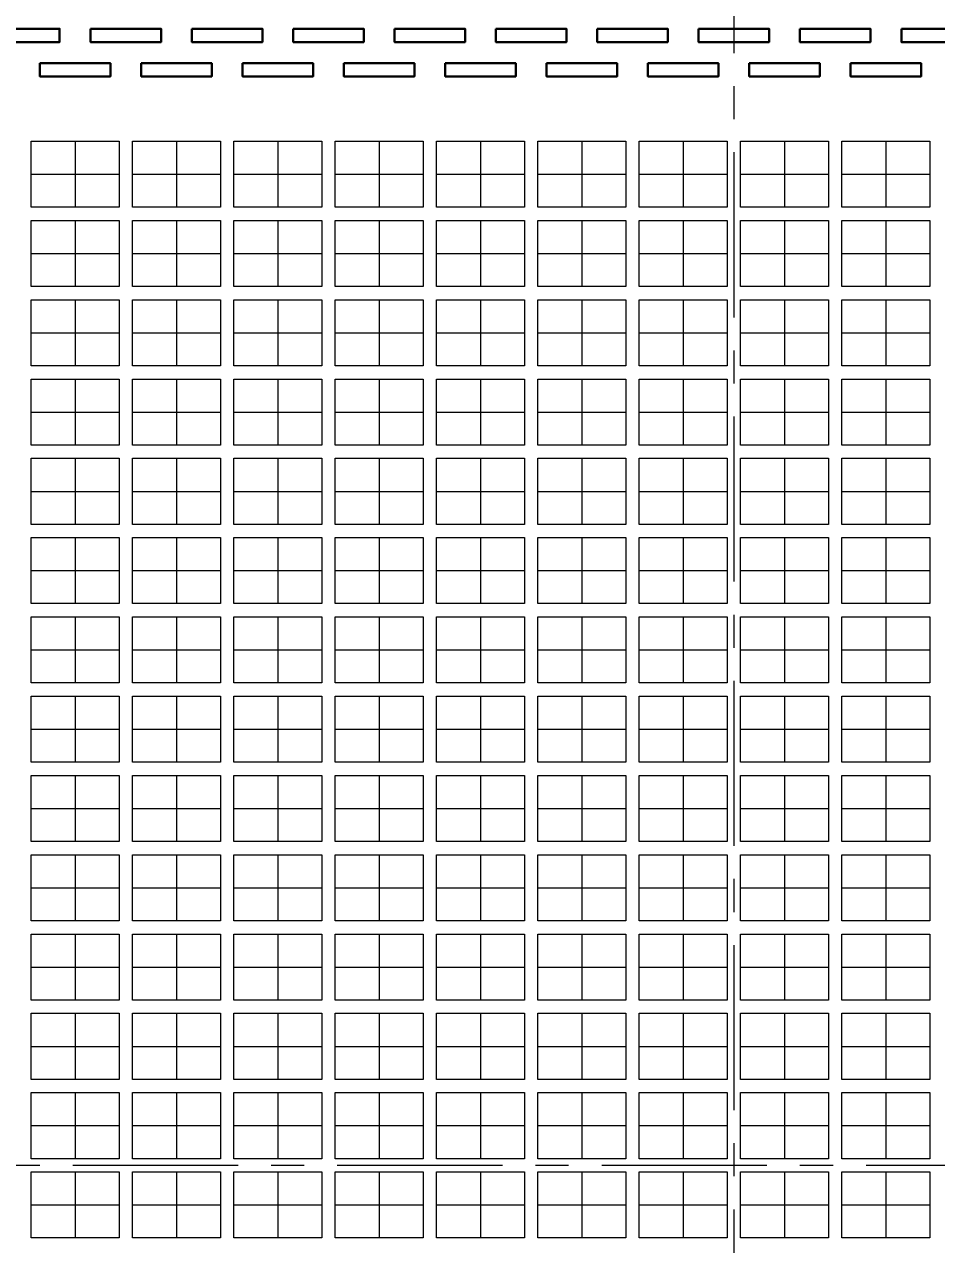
# Model space of a CAD drawing. Extents: x -14 to 234, y 117 to 227.
# Drawn here: x 10.12 to 30.82, y 181.76 to 209.46 of the extents above; entities that cross this region are included whole.
import ezdxf

# ---------------------------------------------------------------- set-up
doc = ezdxf.new("R2010")
doc.units = 0
doc.header["$LTSCALE"] = 3
doc.header["$MEASUREMENT"] = 0
doc.linetypes.add('CENTER', pattern=[2, 1.25, -0.25, 0.25, -0.25])
doc.linetypes.add('PHANTOM', pattern=[2.5, 1.25, -0.25, 0.25, -0.25, 0.25, -0.25])
for name, color, linetype, lineweight in [('CLIN', 1, 'CENTER', 15), ('DIM', 4, 'Continuous', 13), ('OBJ1', 7, 'Continuous', 30), ('PHANTOM', 5, 'PHANTOM', 15)]:
    doc.layers.add(name, color=color, linetype=linetype, lineweight=lineweight)
doc.dimstyles.new('3DEC X 1', dxfattribs={"dimtxt": 1.778, "dimasz": 2.54, "dimexe": 0.762, "dimexo": 0.762, "dimgap": 0.762, "dimtad": 0, "dimdec": 3, "dimzin": 0, "dimdsep": 46, "dimtxsty": 'Standard', "dimcen": 0.09, "dimadec": 0, "dimazin": 0, "dimtfac": 1, "dimtdec": 3, "dimtofl": 0, "dimtmove": 0, "dimatfit": 3, "dimfxl": 1, "dimtolj": 1, "dimtzin": 0, "dimarcsym": 0})

# ---------------------------------------------------------------- blocks, each defined once
blk = doc.blocks.new('*D11')
at = {"layer": 'Defpoints', "color": 0, "transparency": 16777216}
for p in [(-83.281, -72.175), (-83.281, -72.175), (-104.185, -129.175), (-104.185, -129.175), (-68.781, -129.175), (-68.781, -129.175)]:
    blk.add_point(p, dxfattribs=at)
at = {"layer": 'DIM', "color": 0, "lineweight": -2, "transparency": 16777216}
for p, q in [((-84.043, -72.175), (-104.947, -72.175)), ((-84.043, -72.175), (-104.947, -72.175)), ((-104.185, -74.715), (-104.185, -95.912)), ((-104.185, -74.715), (-104.185, -95.912)), ((-104.185, -126.635), (-104.185, -105.437)), ((-104.185, -126.635), (-104.185, -105.437)), ((-69.543, -129.175), (-104.947, -129.175)), ((-69.543, -129.175), (-104.947, -129.175))]:
    blk.add_line(p, q, dxfattribs=at)
at = {"layer": 'DIM', "color": 0, "transparency": 16777216}
for points in [[(-104.608, -74.715), (-103.762, -74.715), (-104.185, -72.175)], [(-104.608, -74.715), (-103.762, -74.715), (-104.185, -72.175)], [(-104.608, -126.635), (-103.762, -126.635), (-104.185, -129.175)], [(-104.608, -126.635), (-103.762, -126.635), (-104.185, -129.175)]]:
    blk.add_solid(points, dxfattribs=at)
at = {"layer": 'DIM', "color": 0, "transparency": 16777216, "insert": (-104.185, -100.675), "char_height": 1.778, "attachment_point": 5, "rotation": 90}
blk.add_mtext('\\A1;57.000', dxfattribs=at)
blk.add_mtext('\\A1;57.000', dxfattribs=at)

msp = doc.modelspace()

# ---------------------------------------------------------------- linework, layer by layer
at = {"layer": 'CLIN'}
for p, q in [((26.21913, 212.55713), (26.21913, 152.55713)), ((11.26913, 206.80713), (11.26913, 205.30713)), ((13.56913, 206.80713), (13.56913, 205.30713)), ((15.86913, 206.80713), (15.86913, 205.30713)), ((18.16913, 206.80713), (18.16913, 205.30713)), ((20.46913, 206.80713), (20.46913, 205.30713)), ((22.76913, 206.80713), (22.76913, 205.30713)), ((25.06913, 206.80713), (25.06913, 205.30713)), ((27.36913, 206.80713), (27.36913, 205.30713)), ((29.66913, 206.80713), (29.66913, 205.30713)), ((11.26913, 205.00713), (11.26913, 203.50713)), ((13.56913, 205.00713), (13.56913, 203.50713)), ((15.86913, 205.00713), (15.86913, 203.50713)), ((18.16913, 205.00713), (18.16913, 203.50713)), ((20.46913, 205.00713), (20.46913, 203.50713)), ((22.76913, 205.00713), (22.76913, 203.50713)), ((25.06913, 205.00713), (25.06913, 203.50713)), ((27.36913, 205.00713), (27.36913, 203.50713)), ((29.66913, 205.00713), (29.66913, 203.50713)), ((11.26913, 203.20713), (11.26913, 201.70713)), ((13.56913, 203.20713), (13.56913, 201.70713)), ((15.86913, 203.20713), (15.86913, 201.70713)), ((18.16913, 203.20713), (18.16913, 201.70713)), ((20.46913, 203.20713), (20.46913, 201.70713)), ((22.76913, 203.20713), (22.76913, 201.70713)), ((25.06913, 203.20713), (25.06913, 201.70713)), ((27.36913, 203.20713), (27.36913, 201.70713)), ((29.66913, 203.20713), (29.66913, 201.70713)), ((11.26913, 201.40713), (11.26913, 199.90713)), ((13.56913, 201.40713), (13.56913, 199.90713)), ((15.86913, 201.40713), (15.86913, 199.90713)), ((18.16913, 201.40713), (18.16913, 199.90713)), ((20.46913, 201.40713), (20.46913, 199.90713)), ((22.76913, 201.40713), (22.76913, 199.90713)), ((25.06913, 201.40713), (25.06913, 199.90713)), ((27.36913, 201.40713), (27.36913, 199.90713)), ((29.66913, 201.40713), (29.66913, 199.90713)), ((11.26913, 199.60713), (11.26913, 198.10713)), ((13.56913, 199.60713), (13.56913, 198.10713)), ((15.86913, 199.60713), (15.86913, 198.10713)), ((18.16913, 199.60713), (18.16913, 198.10713)), ((20.46913, 199.60713), (20.46913, 198.10713)), ((22.76913, 199.60713), (22.76913, 198.10713)), ((25.06913, 199.60713), (25.06913, 198.10713)), ((27.36913, 199.60713), (27.36913, 198.10713)), ((29.66913, 199.60713), (29.66913, 198.10713)), ((11.26913, 197.80713), (11.26913, 196.30713)), ((13.56913, 197.80713), (13.56913, 196.30713)), ((15.86913, 197.80713), (15.86913, 196.30713)), ((18.16913, 197.80713), (18.16913, 196.30713)), ((20.46913, 197.80713), (20.46913, 196.30713)), ((22.76913, 197.80713), (22.76913, 196.30713)), ((25.06913, 197.80713), (25.06913, 196.30713)), ((27.36913, 197.80713), (27.36913, 196.30713)), ((29.66913, 197.80713), (29.66913, 196.30713)), ((11.26913, 196.00713), (11.26913, 194.50713)), ((13.56913, 196.00713), (13.56913, 194.50713)), ((15.86913, 196.00713), (15.86913, 194.50713)), ((18.16913, 196.00713), (18.16913, 194.50713)), ((20.46913, 196.00713), (20.46913, 194.50713)), ((22.76913, 196.00713), (22.76913, 194.50713)), ((25.06913, 196.00713), (25.06913, 194.50713)), ((27.36913, 196.00713), (27.36913, 194.50713)), ((29.66913, 196.00713), (29.66913, 194.50713)), ((11.26913, 194.20713), (11.26913, 192.70713)), ((13.56913, 194.20713), (13.56913, 192.70713)), ((15.86913, 194.20713), (15.86913, 192.70713)), ((18.16913, 194.20713), (18.16913, 192.70713)), ((20.46913, 194.20713), (20.46913, 192.70713)), ((22.76913, 194.20713), (22.76913, 192.70713)), ((25.06913, 194.20713), (25.06913, 192.70713)), ((27.36913, 194.20713), (27.36913, 192.70713)), ((29.66913, 194.20713), (29.66913, 192.70713)), ((11.26913, 192.40713), (11.26913, 190.90713)), ((13.56913, 192.40713), (13.56913, 190.90713)), ((15.86913, 192.40713), (15.86913, 190.90713)), ((18.16913, 192.40713), (18.16913, 190.90713)), ((20.46913, 192.40713), (20.46913, 190.90713)), ((22.76913, 192.40713), (22.76913, 190.90713)), ((25.06913, 192.40713), (25.06913, 190.90713)), ((27.36913, 192.40713), (27.36913, 190.90713)), ((29.66913, 192.40713), (29.66913, 190.90713)), ((11.26913, 190.60713), (11.26913, 189.10713)), ((13.56913, 190.60713), (13.56913, 189.10713)), ((15.86913, 190.60713), (15.86913, 189.10713)), ((18.16913, 190.60713), (18.16913, 189.10713)), ((20.46913, 190.60713), (20.46913, 189.10713)), ((22.76913, 190.60713), (22.76913, 189.10713)), ((25.06913, 190.60713), (25.06913, 189.10713)), ((27.36913, 190.60713), (27.36913, 189.10713)), ((29.66913, 190.60713), (29.66913, 189.10713)), ((11.26913, 188.80713), (11.26913, 187.30713)), ((13.56913, 188.80713), (13.56913, 187.30713)), ((15.86913, 188.80713), (15.86913, 187.30713)), ((18.16913, 188.80713), (18.16913, 187.30713)), ((20.46913, 188.80713), (20.46913, 187.30713)), ((22.76913, 188.80713), (22.76913, 187.30713)), ((25.06913, 188.80713), (25.06913, 187.30713)), ((27.36913, 188.80713), (27.36913, 187.30713)), ((29.66913, 188.80713), (29.66913, 187.30713)), ((11.26913, 187.00713), (11.26913, 185.50713)), ((13.56913, 187.00713), (13.56913, 185.50713)), ((15.86913, 187.00713), (15.86913, 185.50713)), ((18.16913, 187.00713), (18.16913, 185.50713)), ((20.46913, 187.00713), (20.46913, 185.50713)), ((22.76913, 187.00713), (22.76913, 185.50713)), ((25.06913, 187.00713), (25.06913, 185.50713)), ((27.36913, 187.00713), (27.36913, 185.50713)), ((29.66913, 187.00713), (29.66913, 185.50713)), ((11.26913, 185.20713), (11.26913, 183.70713)), ((13.56913, 185.20713), (13.56913, 183.70713)), ((15.86913, 185.20713), (15.86913, 183.70713)), ((18.16913, 185.20713), (18.16913, 183.70713)), ((20.46913, 185.20713), (20.46913, 183.70713)), ((22.76913, 185.20713), (22.76913, 183.70713)), ((25.06913, 185.20713), (25.06913, 183.70713)), ((27.36913, 185.20713), (27.36913, 183.70713)), ((29.66913, 185.20713), (29.66913, 183.70713)), ((-0.78087, 183.55713), (55.21913, 183.55713)), ((11.26913, 183.40713), (11.26913, 181.90713)), ((13.56913, 183.40713), (13.56913, 181.90713)), ((15.86913, 183.40713), (15.86913, 181.90713)), ((18.16913, 183.40713), (18.16913, 181.90713)), ((20.46913, 183.40713), (20.46913, 181.90713)), ((22.76913, 183.40713), (22.76913, 181.90713)), ((25.06913, 183.40713), (25.06913, 181.90713)), ((27.36913, 183.40713), (27.36913, 181.90713)), ((29.66913, 183.40713), (29.66913, 181.90713))]:
    msp.add_line(p, q, dxfattribs=at)
for points in [[(10.26913, 206.05713), (12.26913, 206.05713)], [(12.56913, 206.05713), (14.56913, 206.05713)], [(14.86913, 206.05713), (16.86913, 206.05713)], [(17.16913, 206.05713), (19.16913, 206.05713)], [(19.46913, 206.05713), (21.46913, 206.05713)], [(21.76913, 206.05713), (23.76913, 206.05713)], [(24.06913, 206.05713), (26.06913, 206.05713)], [(26.36913, 206.05713), (28.36913, 206.05713)], [(28.66913, 206.05713), (30.66913, 206.05713)], [(10.26913, 204.25713), (12.26913, 204.25713)], [(12.56913, 204.25713), (14.56913, 204.25713)], [(14.86913, 204.25713), (16.86913, 204.25713)], [(17.16913, 204.25713), (19.16913, 204.25713)], [(19.46913, 204.25713), (21.46913, 204.25713)], [(21.76913, 204.25713), (23.76913, 204.25713)], [(24.06913, 204.25713), (26.06913, 204.25713)], [(26.36913, 204.25713), (28.36913, 204.25713)], [(28.66913, 204.25713), (30.66913, 204.25713)], [(10.26913, 202.45713), (12.26913, 202.45713)], [(12.56913, 202.45713), (14.56913, 202.45713)], [(14.86913, 202.45713), (16.86913, 202.45713)], [(17.16913, 202.45713), (19.16913, 202.45713)], [(19.46913, 202.45713), (21.46913, 202.45713)], [(21.76913, 202.45713), (23.76913, 202.45713)], [(24.06913, 202.45713), (26.06913, 202.45713)], [(26.36913, 202.45713), (28.36913, 202.45713)], [(28.66913, 202.45713), (30.66913, 202.45713)], [(10.26913, 200.65713), (12.26913, 200.65713)], [(12.56913, 200.65713), (14.56913, 200.65713)], [(14.86913, 200.65713), (16.86913, 200.65713)], [(17.16913, 200.65713), (19.16913, 200.65713)], [(19.46913, 200.65713), (21.46913, 200.65713)], [(21.76913, 200.65713), (23.76913, 200.65713)], [(24.06913, 200.65713), (26.06913, 200.65713)], [(26.36913, 200.65713), (28.36913, 200.65713)], [(28.66913, 200.65713), (30.66913, 200.65713)], [(10.26913, 198.85713), (12.26913, 198.85713)], [(12.56913, 198.85713), (14.56913, 198.85713)], [(14.86913, 198.85713), (16.86913, 198.85713)], [(17.16913, 198.85713), (19.16913, 198.85713)], [(19.46913, 198.85713), (21.46913, 198.85713)], [(21.76913, 198.85713), (23.76913, 198.85713)], [(24.06913, 198.85713), (26.06913, 198.85713)], [(26.36913, 198.85713), (28.36913, 198.85713)], [(28.66913, 198.85713), (30.66913, 198.85713)], [(10.26913, 197.05713), (12.26913, 197.05713)], [(12.56913, 197.05713), (14.56913, 197.05713)], [(14.86913, 197.05713), (16.86913, 197.05713)], [(17.16913, 197.05713), (19.16913, 197.05713)], [(19.46913, 197.05713), (21.46913, 197.05713)], [(21.76913, 197.05713), (23.76913, 197.05713)], [(24.06913, 197.05713), (26.06913, 197.05713)], [(26.36913, 197.05713), (28.36913, 197.05713)], [(28.66913, 197.05713), (30.66913, 197.05713)], [(10.26913, 195.25713), (12.26913, 195.25713)], [(12.56913, 195.25713), (14.56913, 195.25713)], [(14.86913, 195.25713), (16.86913, 195.25713)], [(17.16913, 195.25713), (19.16913, 195.25713)], [(19.46913, 195.25713), (21.46913, 195.25713)], [(21.76913, 195.25713), (23.76913, 195.25713)], [(24.06913, 195.25713), (26.06913, 195.25713)], [(26.36913, 195.25713), (28.36913, 195.25713)], [(28.66913, 195.25713), (30.66913, 195.25713)], [(10.26913, 193.45713), (12.26913, 193.45713)], [(12.56913, 193.45713), (14.56913, 193.45713)], [(14.86913, 193.45713), (16.86913, 193.45713)], [(17.16913, 193.45713), (19.16913, 193.45713)], [(19.46913, 193.45713), (21.46913, 193.45713)], [(21.76913, 193.45713), (23.76913, 193.45713)], [(24.06913, 193.45713), (26.06913, 193.45713)], [(26.36913, 193.45713), (28.36913, 193.45713)], [(28.66913, 193.45713), (30.66913, 193.45713)], [(10.26913, 191.65713), (12.26913, 191.65713)], [(12.56913, 191.65713), (14.56913, 191.65713)], [(14.86913, 191.65713), (16.86913, 191.65713)], [(17.16913, 191.65713), (19.16913, 191.65713)], [(19.46913, 191.65713), (21.46913, 191.65713)], [(21.76913, 191.65713), (23.76913, 191.65713)], [(24.06913, 191.65713), (26.06913, 191.65713)], [(26.36913, 191.65713), (28.36913, 191.65713)], [(28.66913, 191.65713), (30.66913, 191.65713)], [(10.26913, 189.85713), (12.26913, 189.85713)], [(12.56913, 189.85713), (14.56913, 189.85713)], [(14.86913, 189.85713), (16.86913, 189.85713)], [(17.16913, 189.85713), (19.16913, 189.85713)], [(19.46913, 189.85713), (21.46913, 189.85713)], [(21.76913, 189.85713), (23.76913, 189.85713)], [(24.06913, 189.85713), (26.06913, 189.85713)], [(26.36913, 189.85713), (28.36913, 189.85713)], [(28.66913, 189.85713), (30.66913, 189.85713)], [(10.26913, 188.05713), (12.26913, 188.05713)], [(12.56913, 188.05713), (14.56913, 188.05713)], [(14.86913, 188.05713), (16.86913, 188.05713)], [(17.16913, 188.05713), (19.16913, 188.05713)], [(19.46913, 188.05713), (21.46913, 188.05713)], [(21.76913, 188.05713), (23.76913, 188.05713)], [(24.06913, 188.05713), (26.06913, 188.05713)], [(26.36913, 188.05713), (28.36913, 188.05713)], [(28.66913, 188.05713), (30.66913, 188.05713)], [(10.26913, 186.25713), (12.26913, 186.25713)], [(12.56913, 186.25713), (14.56913, 186.25713)], [(14.86913, 186.25713), (16.86913, 186.25713)], [(17.16913, 186.25713), (19.16913, 186.25713)], [(19.46913, 186.25713), (21.46913, 186.25713)], [(21.76913, 186.25713), (23.76913, 186.25713)], [(24.06913, 186.25713), (26.06913, 186.25713)], [(26.36913, 186.25713), (28.36913, 186.25713)], [(28.66913, 186.25713), (30.66913, 186.25713)], [(10.26913, 184.45713), (12.26913, 184.45713)], [(12.56913, 184.45713), (14.56913, 184.45713)], [(14.86913, 184.45713), (16.86913, 184.45713)], [(17.16913, 184.45713), (19.16913, 184.45713)], [(19.46913, 184.45713), (21.46913, 184.45713)], [(21.76913, 184.45713), (23.76913, 184.45713)], [(24.06913, 184.45713), (26.06913, 184.45713)], [(26.36913, 184.45713), (28.36913, 184.45713)], [(28.66913, 184.45713), (30.66913, 184.45713)], [(10.26913, 182.65713), (12.26913, 182.65713)], [(12.56913, 182.65713), (14.56913, 182.65713)], [(14.86913, 182.65713), (16.86913, 182.65713)], [(17.16913, 182.65713), (19.16913, 182.65713)], [(19.46913, 182.65713), (21.46913, 182.65713)], [(21.76913, 182.65713), (23.76913, 182.65713)], [(24.06913, 182.65713), (26.06913, 182.65713)], [(26.36913, 182.65713), (28.36913, 182.65713)], [(28.66913, 182.65713), (30.66913, 182.65713)]]:
    msp.add_lwpolyline(points, dxfattribs=at)
at = {"layer": 'OBJ1'}
for points in [[(9.31913, 209.35713), (10.91913, 209.35713), (10.91913, 209.05713), (9.31913, 209.05713)], [(11.61913, 209.35713), (13.21913, 209.35713), (13.21913, 209.05713), (11.61913, 209.05713)], [(13.91913, 209.35713), (15.51913, 209.35713), (15.51913, 209.05713), (13.91913, 209.05713)], [(16.21913, 209.35713), (17.81913, 209.35713), (17.81913, 209.05713), (16.21913, 209.05713)], [(18.51913, 209.35713), (20.11913, 209.35713), (20.11913, 209.05713), (18.51913, 209.05713)], [(20.81913, 209.35713), (22.41913, 209.35713), (22.41913, 209.05713), (20.81913, 209.05713)], [(23.11913, 209.35713), (24.71913, 209.35713), (24.71913, 209.05713), (23.11913, 209.05713)], [(25.41913, 209.35713), (27.01913, 209.35713), (27.01913, 209.05713), (25.41913, 209.05713)], [(27.71913, 209.35713), (29.31913, 209.35713), (29.31913, 209.05713), (27.71913, 209.05713)], [(30.01913, 209.35713), (31.61913, 209.35713), (31.61913, 209.05713), (30.01913, 209.05713)], [(10.46913, 208.57513), (12.06913, 208.57513), (12.06913, 208.27513), (10.46913, 208.27513)], [(12.76913, 208.57513), (14.36913, 208.57513), (14.36913, 208.27513), (12.76913, 208.27513)], [(15.06913, 208.57513), (16.66913, 208.57513), (16.66913, 208.27513), (15.06913, 208.27513)], [(17.36913, 208.57513), (18.96913, 208.57513), (18.96913, 208.27513), (17.36913, 208.27513)], [(19.66913, 208.57513), (21.26913, 208.57513), (21.26913, 208.27513), (19.66913, 208.27513)], [(21.96913, 208.57513), (23.56913, 208.57513), (23.56913, 208.27513), (21.96913, 208.27513)], [(24.26913, 208.57513), (25.86913, 208.57513), (25.86913, 208.27513), (24.26913, 208.27513)], [(26.56913, 208.57513), (28.16913, 208.57513), (28.16913, 208.27513), (26.56913, 208.27513)], [(28.86913, 208.57513), (30.46913, 208.57513), (30.46913, 208.27513), (28.86913, 208.27513)]]:
    msp.add_lwpolyline(points, close=True, dxfattribs=at)
at = {"layer": 'PHANTOM'}
for points in [[(12.26913, 205.30713), (10.26913, 205.30713), (10.26913, 206.80713), (12.26913, 206.80713)], [(14.56913, 205.30713), (12.56913, 205.30713), (12.56913, 206.80713), (14.56913, 206.80713)], [(16.86913, 205.30713), (14.86913, 205.30713), (14.86913, 206.80713), (16.86913, 206.80713)], [(19.16913, 205.30713), (17.16913, 205.30713), (17.16913, 206.80713), (19.16913, 206.80713)], [(21.46913, 205.30713), (19.46913, 205.30713), (19.46913, 206.80713), (21.46913, 206.80713)], [(23.76913, 205.30713), (21.76913, 205.30713), (21.76913, 206.80713), (23.76913, 206.80713)], [(26.06913, 205.30713), (24.06913, 205.30713), (24.06913, 206.80713), (26.06913, 206.80713)], [(28.36913, 205.30713), (26.36913, 205.30713), (26.36913, 206.80713), (28.36913, 206.80713)], [(30.66913, 205.30713), (28.66913, 205.30713), (28.66913, 206.80713), (30.66913, 206.80713)], [(12.26913, 203.50713), (10.26913, 203.50713), (10.26913, 205.00713), (12.26913, 205.00713)], [(14.56913, 203.50713), (12.56913, 203.50713), (12.56913, 205.00713), (14.56913, 205.00713)], [(16.86913, 203.50713), (14.86913, 203.50713), (14.86913, 205.00713), (16.86913, 205.00713)], [(19.16913, 203.50713), (17.16913, 203.50713), (17.16913, 205.00713), (19.16913, 205.00713)], [(21.46913, 203.50713), (19.46913, 203.50713), (19.46913, 205.00713), (21.46913, 205.00713)], [(23.76913, 203.50713), (21.76913, 203.50713), (21.76913, 205.00713), (23.76913, 205.00713)], [(26.06913, 203.50713), (24.06913, 203.50713), (24.06913, 205.00713), (26.06913, 205.00713)], [(28.36913, 203.50713), (26.36913, 203.50713), (26.36913, 205.00713), (28.36913, 205.00713)], [(30.66913, 203.50713), (28.66913, 203.50713), (28.66913, 205.00713), (30.66913, 205.00713)], [(12.26913, 201.70713), (10.26913, 201.70713), (10.26913, 203.20713), (12.26913, 203.20713)], [(14.56913, 201.70713), (12.56913, 201.70713), (12.56913, 203.20713), (14.56913, 203.20713)], [(16.86913, 201.70713), (14.86913, 201.70713), (14.86913, 203.20713), (16.86913, 203.20713)], [(19.16913, 201.70713), (17.16913, 201.70713), (17.16913, 203.20713), (19.16913, 203.20713)], [(21.46913, 201.70713), (19.46913, 201.70713), (19.46913, 203.20713), (21.46913, 203.20713)], [(23.76913, 201.70713), (21.76913, 201.70713), (21.76913, 203.20713), (23.76913, 203.20713)], [(26.06913, 201.70713), (24.06913, 201.70713), (24.06913, 203.20713), (26.06913, 203.20713)], [(28.36913, 201.70713), (26.36913, 201.70713), (26.36913, 203.20713), (28.36913, 203.20713)], [(30.66913, 201.70713), (28.66913, 201.70713), (28.66913, 203.20713), (30.66913, 203.20713)], [(12.26913, 199.90713), (10.26913, 199.90713), (10.26913, 201.40713), (12.26913, 201.40713)], [(14.56913, 199.90713), (12.56913, 199.90713), (12.56913, 201.40713), (14.56913, 201.40713)], [(16.86913, 199.90713), (14.86913, 199.90713), (14.86913, 201.40713), (16.86913, 201.40713)], [(19.16913, 199.90713), (17.16913, 199.90713), (17.16913, 201.40713), (19.16913, 201.40713)], [(21.46913, 199.90713), (19.46913, 199.90713), (19.46913, 201.40713), (21.46913, 201.40713)], [(23.76913, 199.90713), (21.76913, 199.90713), (21.76913, 201.40713), (23.76913, 201.40713)], [(26.06913, 199.90713), (24.06913, 199.90713), (24.06913, 201.40713), (26.06913, 201.40713)], [(28.36913, 199.90713), (26.36913, 199.90713), (26.36913, 201.40713), (28.36913, 201.40713)], [(30.66913, 199.90713), (28.66913, 199.90713), (28.66913, 201.40713), (30.66913, 201.40713)], [(12.26913, 198.10713), (10.26913, 198.10713), (10.26913, 199.60713), (12.26913, 199.60713)], [(14.56913, 198.10713), (12.56913, 198.10713), (12.56913, 199.60713), (14.56913, 199.60713)], [(16.86913, 198.10713), (14.86913, 198.10713), (14.86913, 199.60713), (16.86913, 199.60713)], [(19.16913, 198.10713), (17.16913, 198.10713), (17.16913, 199.60713), (19.16913, 199.60713)], [(21.46913, 198.10713), (19.46913, 198.10713), (19.46913, 199.60713), (21.46913, 199.60713)], [(23.76913, 198.10713), (21.76913, 198.10713), (21.76913, 199.60713), (23.76913, 199.60713)], [(26.06913, 198.10713), (24.06913, 198.10713), (24.06913, 199.60713), (26.06913, 199.60713)], [(28.36913, 198.10713), (26.36913, 198.10713), (26.36913, 199.60713), (28.36913, 199.60713)], [(30.66913, 198.10713), (28.66913, 198.10713), (28.66913, 199.60713), (30.66913, 199.60713)], [(12.26913, 196.30713), (10.26913, 196.30713), (10.26913, 197.80713), (12.26913, 197.80713)], [(14.56913, 196.30713), (12.56913, 196.30713), (12.56913, 197.80713), (14.56913, 197.80713)], [(16.86913, 196.30713), (14.86913, 196.30713), (14.86913, 197.80713), (16.86913, 197.80713)], [(19.16913, 196.30713), (17.16913, 196.30713), (17.16913, 197.80713), (19.16913, 197.80713)], [(21.46913, 196.30713), (19.46913, 196.30713), (19.46913, 197.80713), (21.46913, 197.80713)], [(23.76913, 196.30713), (21.76913, 196.30713), (21.76913, 197.80713), (23.76913, 197.80713)], [(26.06913, 196.30713), (24.06913, 196.30713), (24.06913, 197.80713), (26.06913, 197.80713)], [(28.36913, 196.30713), (26.36913, 196.30713), (26.36913, 197.80713), (28.36913, 197.80713)], [(30.66913, 196.30713), (28.66913, 196.30713), (28.66913, 197.80713), (30.66913, 197.80713)], [(12.26913, 194.50713), (10.26913, 194.50713), (10.26913, 196.00713), (12.26913, 196.00713)], [(14.56913, 194.50713), (12.56913, 194.50713), (12.56913, 196.00713), (14.56913, 196.00713)], [(16.86913, 194.50713), (14.86913, 194.50713), (14.86913, 196.00713), (16.86913, 196.00713)], [(19.16913, 194.50713), (17.16913, 194.50713), (17.16913, 196.00713), (19.16913, 196.00713)], [(21.46913, 194.50713), (19.46913, 194.50713), (19.46913, 196.00713), (21.46913, 196.00713)], [(23.76913, 194.50713), (21.76913, 194.50713), (21.76913, 196.00713), (23.76913, 196.00713)], [(26.06913, 194.50713), (24.06913, 194.50713), (24.06913, 196.00713), (26.06913, 196.00713)], [(28.36913, 194.50713), (26.36913, 194.50713), (26.36913, 196.00713), (28.36913, 196.00713)], [(30.66913, 194.50713), (28.66913, 194.50713), (28.66913, 196.00713), (30.66913, 196.00713)], [(12.26913, 192.70713), (10.26913, 192.70713), (10.26913, 194.20713), (12.26913, 194.20713)], [(14.56913, 192.70713), (12.56913, 192.70713), (12.56913, 194.20713), (14.56913, 194.20713)], [(16.86913, 192.70713), (14.86913, 192.70713), (14.86913, 194.20713), (16.86913, 194.20713)], [(19.16913, 192.70713), (17.16913, 192.70713), (17.16913, 194.20713), (19.16913, 194.20713)], [(21.46913, 192.70713), (19.46913, 192.70713), (19.46913, 194.20713), (21.46913, 194.20713)], [(23.76913, 192.70713), (21.76913, 192.70713), (21.76913, 194.20713), (23.76913, 194.20713)], [(26.06913, 192.70713), (24.06913, 192.70713), (24.06913, 194.20713), (26.06913, 194.20713)], [(28.36913, 192.70713), (26.36913, 192.70713), (26.36913, 194.20713), (28.36913, 194.20713)], [(30.66913, 192.70713), (28.66913, 192.70713), (28.66913, 194.20713), (30.66913, 194.20713)], [(12.26913, 190.90713), (10.26913, 190.90713), (10.26913, 192.40713), (12.26913, 192.40713)], [(14.56913, 190.90713), (12.56913, 190.90713), (12.56913, 192.40713), (14.56913, 192.40713)], [(16.86913, 190.90713), (14.86913, 190.90713), (14.86913, 192.40713), (16.86913, 192.40713)], [(19.16913, 190.90713), (17.16913, 190.90713), (17.16913, 192.40713), (19.16913, 192.40713)], [(21.46913, 190.90713), (19.46913, 190.90713), (19.46913, 192.40713), (21.46913, 192.40713)], [(23.76913, 190.90713), (21.76913, 190.90713), (21.76913, 192.40713), (23.76913, 192.40713)], [(26.06913, 190.90713), (24.06913, 190.90713), (24.06913, 192.40713), (26.06913, 192.40713)], [(28.36913, 190.90713), (26.36913, 190.90713), (26.36913, 192.40713), (28.36913, 192.40713)], [(30.66913, 190.90713), (28.66913, 190.90713), (28.66913, 192.40713), (30.66913, 192.40713)], [(12.26913, 189.10713), (10.26913, 189.10713), (10.26913, 190.60713), (12.26913, 190.60713)], [(14.56913, 189.10713), (12.56913, 189.10713), (12.56913, 190.60713), (14.56913, 190.60713)], [(16.86913, 189.10713), (14.86913, 189.10713), (14.86913, 190.60713), (16.86913, 190.60713)], [(19.16913, 189.10713), (17.16913, 189.10713), (17.16913, 190.60713), (19.16913, 190.60713)], [(21.46913, 189.10713), (19.46913, 189.10713), (19.46913, 190.60713), (21.46913, 190.60713)], [(23.76913, 189.10713), (21.76913, 189.10713), (21.76913, 190.60713), (23.76913, 190.60713)], [(26.06913, 189.10713), (24.06913, 189.10713), (24.06913, 190.60713), (26.06913, 190.60713)], [(28.36913, 189.10713), (26.36913, 189.10713), (26.36913, 190.60713), (28.36913, 190.60713)], [(30.66913, 189.10713), (28.66913, 189.10713), (28.66913, 190.60713), (30.66913, 190.60713)], [(12.26913, 187.30713), (10.26913, 187.30713), (10.26913, 188.80713), (12.26913, 188.80713)], [(14.56913, 187.30713), (12.56913, 187.30713), (12.56913, 188.80713), (14.56913, 188.80713)], [(16.86913, 187.30713), (14.86913, 187.30713), (14.86913, 188.80713), (16.86913, 188.80713)], [(19.16913, 187.30713), (17.16913, 187.30713), (17.16913, 188.80713), (19.16913, 188.80713)], [(21.46913, 187.30713), (19.46913, 187.30713), (19.46913, 188.80713), (21.46913, 188.80713)], [(23.76913, 187.30713), (21.76913, 187.30713), (21.76913, 188.80713), (23.76913, 188.80713)], [(26.06913, 187.30713), (24.06913, 187.30713), (24.06913, 188.80713), (26.06913, 188.80713)], [(28.36913, 187.30713), (26.36913, 187.30713), (26.36913, 188.80713), (28.36913, 188.80713)], [(30.66913, 187.30713), (28.66913, 187.30713), (28.66913, 188.80713), (30.66913, 188.80713)], [(12.26913, 185.50713), (10.26913, 185.50713), (10.26913, 187.00713), (12.26913, 187.00713)], [(14.56913, 185.50713), (12.56913, 185.50713), (12.56913, 187.00713), (14.56913, 187.00713)], [(16.86913, 185.50713), (14.86913, 185.50713), (14.86913, 187.00713), (16.86913, 187.00713)], [(19.16913, 185.50713), (17.16913, 185.50713), (17.16913, 187.00713), (19.16913, 187.00713)], [(21.46913, 185.50713), (19.46913, 185.50713), (19.46913, 187.00713), (21.46913, 187.00713)], [(23.76913, 185.50713), (21.76913, 185.50713), (21.76913, 187.00713), (23.76913, 187.00713)], [(26.06913, 185.50713), (24.06913, 185.50713), (24.06913, 187.00713), (26.06913, 187.00713)], [(28.36913, 185.50713), (26.36913, 185.50713), (26.36913, 187.00713), (28.36913, 187.00713)], [(30.66913, 185.50713), (28.66913, 185.50713), (28.66913, 187.00713), (30.66913, 187.00713)], [(12.26913, 183.70713), (10.26913, 183.70713), (10.26913, 185.20713), (12.26913, 185.20713)], [(14.56913, 183.70713), (12.56913, 183.70713), (12.56913, 185.20713), (14.56913, 185.20713)], [(16.86913, 183.70713), (14.86913, 183.70713), (14.86913, 185.20713), (16.86913, 185.20713)], [(19.16913, 183.70713), (17.16913, 183.70713), (17.16913, 185.20713), (19.16913, 185.20713)], [(21.46913, 183.70713), (19.46913, 183.70713), (19.46913, 185.20713), (21.46913, 185.20713)], [(23.76913, 183.70713), (21.76913, 183.70713), (21.76913, 185.20713), (23.76913, 185.20713)], [(26.06913, 183.70713), (24.06913, 183.70713), (24.06913, 185.20713), (26.06913, 185.20713)], [(28.36913, 183.70713), (26.36913, 183.70713), (26.36913, 185.20713), (28.36913, 185.20713)], [(30.66913, 183.70713), (28.66913, 183.70713), (28.66913, 185.20713), (30.66913, 185.20713)], [(12.26913, 181.90713), (10.26913, 181.90713), (10.26913, 183.40713), (12.26913, 183.40713)], [(14.56913, 181.90713), (12.56913, 181.90713), (12.56913, 183.40713), (14.56913, 183.40713)], [(16.86913, 181.90713), (14.86913, 181.90713), (14.86913, 183.40713), (16.86913, 183.40713)], [(19.16913, 181.90713), (17.16913, 181.90713), (17.16913, 183.40713), (19.16913, 183.40713)], [(21.46913, 181.90713), (19.46913, 181.90713), (19.46913, 183.40713), (21.46913, 183.40713)], [(23.76913, 181.90713), (21.76913, 181.90713), (21.76913, 183.40713), (23.76913, 183.40713)], [(26.06913, 181.90713), (24.06913, 181.90713), (24.06913, 183.40713), (26.06913, 183.40713)], [(28.36913, 181.90713), (26.36913, 181.90713), (26.36913, 183.40713), (28.36913, 183.40713)], [(30.66913, 181.90713), (28.66913, 181.90713), (28.66913, 183.40713), (30.66913, 183.40713)]]:
    msp.add_lwpolyline(points, close=True, dxfattribs=at)

# ---------------------------------------------------------------- dimensions: what is measured, and where the dimension line sits
at = {"layer": 'DIM'}
dim = msp.add_linear_dim(base=(-9.1849, 154.05713), p1=(11.71913, 211.05713), p2=(26.21913, 154.05713), angle=90, dimstyle='3DEC X 1', dxfattribs=at)
dim.commit()
dim.dimension.update_dxf_attribs({"geometry": '*D11', "text_midpoint": (-9.1849, 182.55713), "insert": (95.00003, 283.23169)})

doc.saveas('drawing.dxf')
